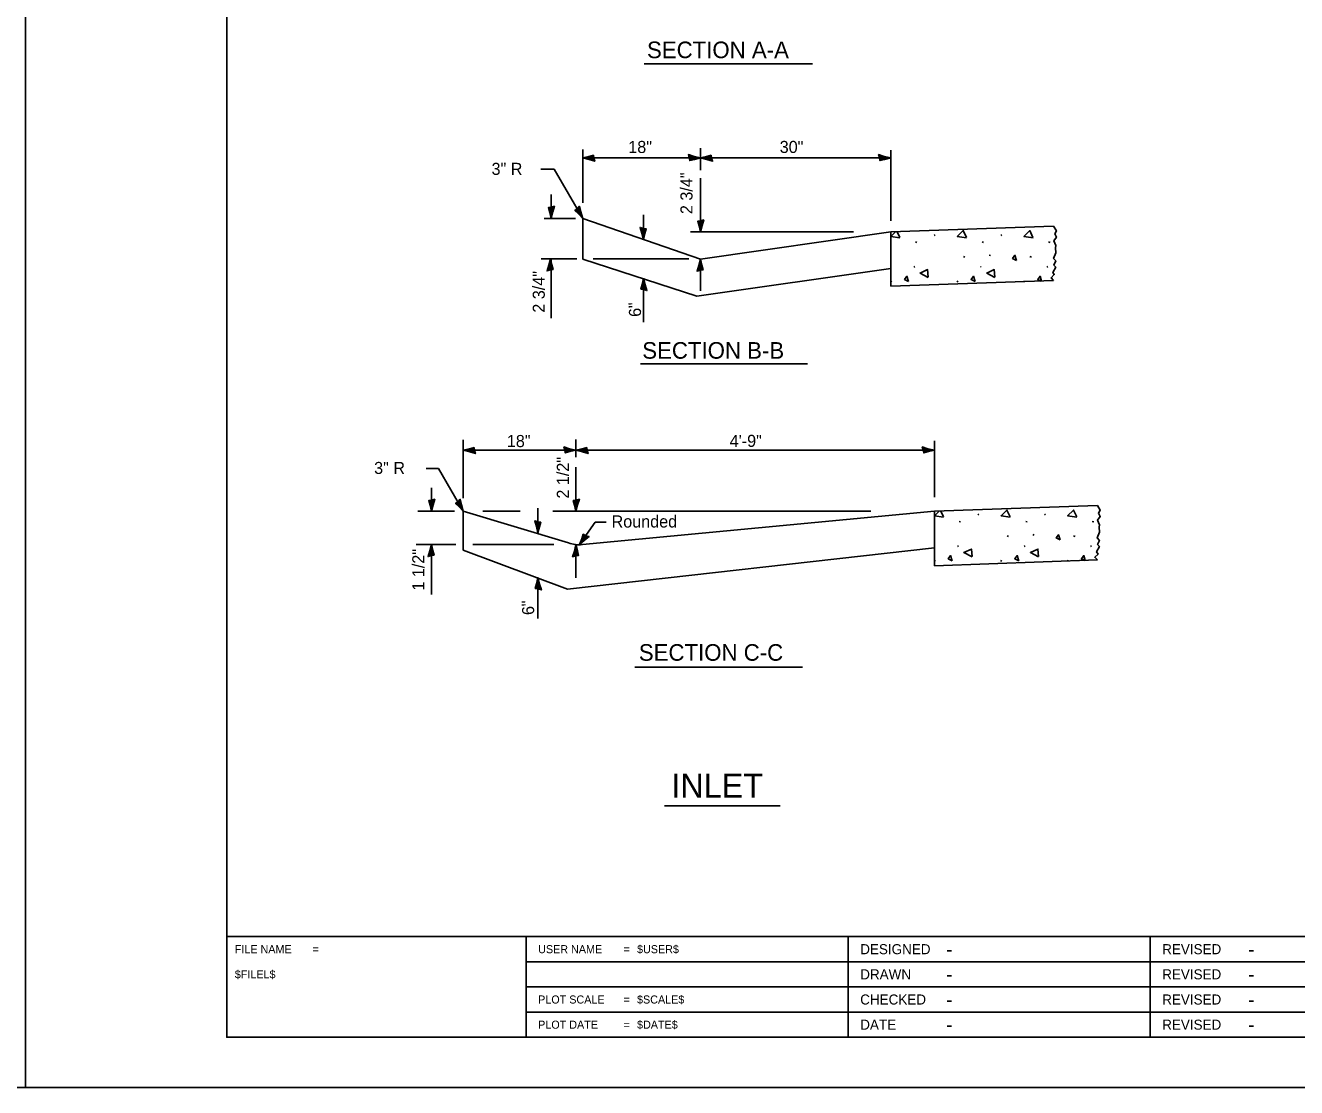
# Model space of a CAD drawing. Extents: x 1589224 to 1591264, y 1592405 to 1592845.
# Drawn here: x 1589904.2 to 1590156.8, y 1592404.7 to 1592615.8 of the extents above; entities that cross this region are included whole.
import ezdxf

# ---------------------------------------------------------------- set-up
doc = ezdxf.new("R2010")
doc.units = 0
for name, color, linetype in [('Level 20', 7, 'Continuous'), ('Level 21', 7, 'Continuous'), ('Level 22', 7, 'Continuous'), ('Level 25', 7, 'Continuous'), ('Level 29', 7, 'Continuous'), ('Sheets_50 Reference Boundary', 7, 'Continuous'), ('Sheets_General Details', 7, 'Continuous'), ('Sheets_Printer Plotting Border', 7, 'Continuous')]:
    doc.layers.add(name, color=color, linetype=linetype)

# ---------------------------------------------------------------- blocks, each defined once
blk = doc.blocks.new('CTH')
at = {"layer": 'Level 22'}
blk.add_lwpolyline([(-1.836, 0.047), (-1.774, -0.444), (-0.999, -0.231), (0, 0), (-1.066, 0.262), (-2, 0.556), (-1.836, 0.047), (-1.754, -0.277), (-0.672, 0.002), (-1.855, 0.375), (-1.68, -0.044), (-1.182, 0.014), (-1.661, 0.145)], dxfattribs=at)

msp = doc.modelspace()

# ---------------------------------------------------------------- linework, layer by layer
at = {"layer": 'Level 20'}
for p, q in [((1590014.94, 1592569.32), (1590014.94, 1592577.42)), ((1590014.94, 1592577.42), (1590038.34, 1592569.32)), ((1590076.14, 1592574.72), (1590108.52, 1592575.85)), ((1590108.52, 1592575.85), (1590076.14, 1592574.72)), ((1590108.52, 1592575.85), (1590076.14, 1592574.72)), ((1590108.52, 1592575.85), (1590076.14, 1592574.72)), ((1590038.34, 1592569.32), (1590076.14, 1592574.72)), ((1590076.14, 1592574.72), (1590076.14, 1592563.92)), ((1590014.94, 1592569.32), (1590037.63, 1592561.95)), ((1590037.63, 1592561.95), (1590076.14, 1592567.45)), ((1590108.52, 1592565.05), (1590076.14, 1592563.92)), ((1590084.82, 1592519.2), (1590117.21, 1592520.33)), ((1590084.82, 1592519.2), (1590117.21, 1592520.33)), ((1590117.21, 1592520.33), (1590084.82, 1592519.2)), ((1590117.21, 1592520.33), (1590084.82, 1592519.2)), ((1590117.21, 1592520.33), (1590084.82, 1592519.2)), ((1589991.22, 1592511.5), (1589991.22, 1592519.2)), ((1589991.22, 1592519.2), (1590012.12, 1592512.93)), ((1590014.89, 1592512.58), (1590084.82, 1592519.2)), ((1590084.82, 1592508.4), (1590084.82, 1592519.2)), ((1589991.22, 1592511.5), (1590011.91, 1592503.75)), ((1590011.91, 1592503.75), (1590084.82, 1592511.95)), ((1590117.21, 1592509.53), (1590084.82, 1592508.4))]:
    msp.add_line(p, q, dxfattribs=at)
for points in [[(1590108.52, 1592575.85), (1590109.09, 1592574.95), (1590108.73, 1592574.37), (1590109.09, 1592573.71), (1590108.58, 1592572.98), (1590108.95, 1592572.03), (1590108.87, 1592571.59), (1590108.95, 1592570.56), (1590108.51, 1592569.46), (1590108.95, 1592568.95), (1590108.58, 1592568.14), (1590108.95, 1592567.71), (1590108.36, 1592566.68), (1590108.65, 1592566.24), (1590108, 1592565.58), (1590108.52, 1592565.05)], [(1590117.21, 1592520.33), (1590117.78, 1592519.43), (1590117.41, 1592518.84), (1590117.78, 1592518.18), (1590117.27, 1592517.45), (1590117.63, 1592516.5), (1590117.56, 1592516.06), (1590117.63, 1592515.03), (1590117.19, 1592513.94), (1590117.63, 1592513.43), (1590117.27, 1592512.62), (1590117.63, 1592512.18), (1590117.05, 1592511.16), (1590117.34, 1592510.71), (1590116.68, 1592510.06), (1590117.21, 1592509.53)]]:
    msp.add_lwpolyline(points, dxfattribs=at)
msp.add_arc((1590014.22, 1592518.55), 6, 249.4574, 276.4093, dxfattribs=at)
at = {"layer": 'Level 21'}
for p, q in [((1590084.8, 1592574.01), (1590084.99, 1592574.14)), ((1590098.03, 1592574.01), (1590098.22, 1592574.14)), ((1590081.35, 1592572.61), (1590081.07, 1592572.73)), ((1590094.58, 1592572.61), (1590094.3, 1592572.73)), ((1590107.81, 1592572.61), (1590107.53, 1592572.73)), ((1590090.88, 1592569.7), (1590090.59, 1592569.83)), ((1590095.98, 1592570.02), (1590095.7, 1592570.14)), ((1590104.11, 1592569.7), (1590103.82, 1592569.83)), ((1590080.73, 1592567.74), (1590080.92, 1592567.87)), ((1590093.96, 1592567.74), (1590094.15, 1592567.87)), ((1590107.19, 1592567.74), (1590107.38, 1592567.87)), ((1590076.34, 1592564.84), (1590076.14, 1592564.93)), ((1590089.57, 1592564.84), (1590089.28, 1592564.97)), ((1590102.76, 1592564.85), (1590102.51, 1592564.97)), ((1590093.49, 1592518.49), (1590093.68, 1592518.61)), ((1590106.72, 1592518.49), (1590106.91, 1592518.61)), ((1590090.04, 1592517.08), (1590089.75, 1592517.21)), ((1590103.27, 1592517.08), (1590102.98, 1592517.21)), ((1590116.5, 1592517.08), (1590116.21, 1592517.21)), ((1590099.56, 1592514.17), (1590099.27, 1592514.3)), ((1590104.67, 1592514.49), (1590104.38, 1592514.62)), ((1590112.79, 1592514.17), (1590112.5, 1592514.3)), ((1590089.41, 1592512.22), (1590089.61, 1592512.34)), ((1590102.64, 1592512.22), (1590102.84, 1592512.34)), ((1590115.87, 1592512.22), (1590116.07, 1592512.34)), ((1590085.02, 1592509.31), (1590084.82, 1592509.4)), ((1590098.25, 1592509.31), (1590097.96, 1592509.44)), ((1590111.45, 1592509.33), (1590111.19, 1592509.44))]:
    msp.add_line(p, q, dxfattribs=at)
for points in [[(1590077.97, 1592573.58), (1590076.15, 1592573.84), (1590077.09, 1592574.76)], [(1590077.43, 1592574.77), (1590077.96, 1592573.62)], [(1590091.2, 1592573.58), (1590089.38, 1592573.84), (1590090.56, 1592574.98), (1590091.19, 1592573.62)], [(1590104.43, 1592573.58), (1590102.61, 1592573.84), (1590103.79, 1592574.98), (1590104.42, 1592573.62)], [(1590101.15, 1592569.06), (1590100.35, 1592569.45), (1590100.83, 1592570.09), (1590101.15, 1592569.06)], [(1590079.69, 1592564.9), (1590078.89, 1592565.29), (1590079.37, 1592565.92), (1590079.69, 1592564.9)], [(1590083.62, 1592565.7), (1590081.99, 1592566.56), (1590083.49, 1592567.23), (1590083.62, 1592565.73)], [(1590092.92, 1592564.9), (1590092.12, 1592565.29), (1590092.6, 1592565.92), (1590092.92, 1592564.9)], [(1590096.85, 1592565.7), (1590095.22, 1592566.56), (1590096.72, 1592567.23), (1590096.85, 1592565.73)], [(1590106.02, 1592564.96), (1590105.35, 1592565.29), (1590105.83, 1592565.92), (1590106.13, 1592564.97)], [(1590086.66, 1592518.06), (1590084.84, 1592518.31), (1590085.78, 1592519.23)], [(1590086.12, 1592519.24), (1590086.65, 1592518.09)], [(1590099.89, 1592518.06), (1590098.07, 1592518.31), (1590099.25, 1592519.46), (1590099.88, 1592518.09)], [(1590113.12, 1592518.06), (1590111.3, 1592518.31), (1590112.48, 1592519.46), (1590113.11, 1592518.09)], [(1590109.83, 1592513.54), (1590109.03, 1592513.92), (1590109.51, 1592514.56), (1590109.83, 1592513.54)], [(1590088.38, 1592509.38), (1590087.58, 1592509.76), (1590088.06, 1592510.4), (1590088.38, 1592509.38)], [(1590092.31, 1592510.17), (1590090.67, 1592511.04), (1590092.18, 1592511.71), (1590092.31, 1592510.21)], [(1590101.61, 1592509.38), (1590100.81, 1592509.76), (1590101.29, 1592510.4), (1590101.61, 1592509.38)], [(1590105.54, 1592510.17), (1590103.9, 1592511.04), (1590105.41, 1592511.71), (1590105.54, 1592510.21)], [(1590114.7, 1592509.44), (1590114.04, 1592509.76), (1590114.52, 1592510.4), (1590114.82, 1592509.44)]]:
    msp.add_lwpolyline(points, dxfattribs=at)
at = {"layer": 'Level 22'}
for p, q in [((1590014.94, 1592580.49), (1590014.94, 1592591.12)), ((1590038.34, 1592586.97), (1590038.34, 1592591.37)), ((1590076.14, 1592576.95), (1590076.14, 1592591)), ((1590014.94, 1592589.42), (1590038.34, 1592589.42)), ((1590038.34, 1592589.42), (1590076.14, 1592589.42)), ((1590006.65, 1592587.18), (1590009.3, 1592587.18)), ((1590009.3, 1592587.18), (1590014.94, 1592577.42)), ((1590038.34, 1592574.72), (1590038.34, 1592585.44)), ((1590008.66, 1592582.15), (1590008.66, 1592577.42)), ((1590007.28, 1592577.42), (1590013.51, 1592577.42)), ((1590027.03, 1592578.14), (1590027.03, 1592573.45)), ((1590036.35, 1592574.72), (1590068.75, 1592574.72)), ((1590006.67, 1592569.37), (1590013.75, 1592569.37)), ((1590008.66, 1592569.37), (1590008.66, 1592557.57)), ((1590017.05, 1592569.37), (1590036.03, 1592569.37)), ((1590038.34, 1592563.02), (1590038.34, 1592569.32)), ((1590027.03, 1592565.33), (1590027.03, 1592556.82)), ((1589991.22, 1592521.82), (1589991.22, 1592533.39)), ((1590013.61, 1592529.98), (1590013.61, 1592533.45)), ((1590084.82, 1592521.99), (1590084.82, 1592533.24)), ((1589991.22, 1592531.34), (1590013.61, 1592531.34)), ((1590013.61, 1592531.34), (1590084.82, 1592531.34)), ((1590013.61, 1592519.2), (1590013.61, 1592527.96)), ((1589983.85, 1592527.69), (1589986.32, 1592527.69)), ((1589986.32, 1592527.69), (1589991.22, 1592519.2)), ((1589984.89, 1592519.2), (1589984.89, 1592523.85)), ((1589982.15, 1592519.2), (1589989.45, 1592519.2)), ((1589995.07, 1592519.2), (1590002.49, 1592519.2)), ((1590006.06, 1592519.86), (1590006.06, 1592514.93)), ((1590008.99, 1592519.2), (1590072.22, 1592519.2)), ((1590014.28, 1592512.59), (1590017.42, 1592517.07)), ((1590017.42, 1592517.07), (1590019.59, 1592517.07)), ((1589981.82, 1592512.58), (1589989.76, 1592512.58)), ((1589984.89, 1592502.67), (1589984.89, 1592512.58)), ((1589993.08, 1592512.58), (1590009.18, 1592512.58)), ((1590013.61, 1592506.01), (1590013.61, 1592512.58)), ((1590006.06, 1592505.77), (1590006.06, 1592497.87))]:
    msp.add_line(p, q, dxfattribs=at)
for points in [[(1590017.14, 1592589.37), (1590017.07, 1592589.96), (1590016.14, 1592589.7), (1590014.94, 1592589.42), (1590016.22, 1592589.11), (1590017.34, 1592588.76), (1590017.14, 1592589.37), (1590017.04, 1592589.76), (1590015.74, 1592589.42), (1590017.16, 1592588.97), (1590016.95, 1592589.48), (1590016.36, 1592589.41), (1590016.93, 1592589.25)], [(1590036.13, 1592589.48), (1590036.21, 1592588.89), (1590037.14, 1592589.15), (1590038.34, 1592589.42), (1590037.06, 1592589.74), (1590035.94, 1592590.09), (1590036.13, 1592589.48), (1590036.23, 1592589.09), (1590037.53, 1592589.43), (1590036.11, 1592589.87), (1590036.32, 1592589.37), (1590036.92, 1592589.44), (1590036.34, 1592589.6)], [(1590040.54, 1592589.37), (1590040.47, 1592589.96), (1590039.54, 1592589.7), (1590038.34, 1592589.42), (1590039.62, 1592589.11), (1590040.74, 1592588.76), (1590040.54, 1592589.37), (1590040.44, 1592589.76), (1590039.14, 1592589.42), (1590040.56, 1592588.97), (1590040.35, 1592589.48), (1590039.76, 1592589.41), (1590040.33, 1592589.25)], [(1590073.93, 1592589.48), (1590074.01, 1592588.89), (1590074.94, 1592589.15), (1590076.14, 1592589.42), (1590074.86, 1592589.74), (1590073.74, 1592590.09), (1590073.93, 1592589.48), (1590074.03, 1592589.09), (1590075.33, 1592589.43), (1590073.91, 1592589.87), (1590074.12, 1592589.37), (1590074.72, 1592589.44), (1590074.14, 1592589.6)], [(1590008.72, 1592579.63), (1590008.13, 1592579.55), (1590008.39, 1592578.62), (1590008.66, 1592577.42), (1590008.98, 1592578.7), (1590009.33, 1592579.82), (1590008.72, 1592579.63), (1590008.33, 1592579.53), (1590008.67, 1592578.23), (1590009.11, 1592579.65), (1590008.61, 1592579.44), (1590008.68, 1592578.84), (1590008.84, 1592579.42)], [(1590013.89, 1592579.36), (1590013.41, 1592579), (1590014.1, 1592578.32), (1590014.94, 1592577.42), (1590014.57, 1592578.69), (1590014.32, 1592579.83), (1590013.89, 1592579.36), (1590013.6, 1592579.08), (1590014.54, 1592578.12), (1590014.21, 1592579.57), (1590013.88, 1592579.14), (1590014.24, 1592578.66), (1590014.09, 1592579.24)], [(1590038.39, 1592576.93), (1590037.8, 1592576.85), (1590038.06, 1592575.92), (1590038.34, 1592574.72), (1590038.65, 1592576), (1590039, 1592577.12), (1590038.39, 1592576.93), (1590038.01, 1592576.83), (1590038.34, 1592575.53), (1590038.79, 1592576.95), (1590038.28, 1592576.74), (1590038.35, 1592576.14), (1590038.51, 1592576.72)], [(1590026.97, 1592575.43), (1590027.56, 1592575.36), (1590027.31, 1592574.43), (1590027.03, 1592573.23), (1590026.71, 1592574.51), (1590026.36, 1592575.63), (1590026.97, 1592575.43), (1590027.36, 1592575.33), (1590027.03, 1592574.03), (1590026.58, 1592575.45), (1590027.08, 1592575.24), (1590027.01, 1592574.65), (1590026.85, 1592575.22)], [(1590008.48, 1592567.18), (1590009.07, 1592567.26), (1590008.82, 1592568.19), (1590008.54, 1592569.38), (1590008.23, 1592568.11), (1590007.87, 1592566.98), (1590008.48, 1592567.18), (1590008.87, 1592567.28), (1590008.54, 1592568.58), (1590008.09, 1592567.16), (1590008.59, 1592567.37), (1590008.52, 1592567.97), (1590008.37, 1592567.39)], [(1590038.28, 1592567.12), (1590038.87, 1592567.19), (1590038.61, 1592568.12), (1590038.34, 1592569.32), (1590038.02, 1592568.04), (1590037.67, 1592566.92), (1590038.28, 1592567.12), (1590038.67, 1592567.22), (1590038.34, 1592568.52), (1590037.89, 1592567.1), (1590038.39, 1592567.31), (1590038.32, 1592567.9), (1590038.16, 1592567.33)], [(1590027.09, 1592563.27), (1590026.5, 1592563.34), (1590026.75, 1592564.27), (1590027.03, 1592565.47), (1590027.34, 1592564.19), (1590027.7, 1592563.07), (1590027.09, 1592563.27), (1590026.7, 1592563.37), (1590027.03, 1592564.67), (1590027.48, 1592563.25), (1590026.98, 1592563.46), (1590027.05, 1592564.05), (1590027.2, 1592563.48)], [(1589993.43, 1592531.28), (1589993.35, 1592531.87), (1589992.42, 1592531.62), (1589991.22, 1592531.34), (1589992.5, 1592531.02), (1589993.62, 1592530.67), (1589993.43, 1592531.28), (1589993.33, 1592531.67), (1589992.03, 1592531.34), (1589993.45, 1592530.89), (1589993.24, 1592531.39), (1589992.64, 1592531.32), (1589993.22, 1592531.16)], [(1590011.41, 1592531.39), (1590011.48, 1592530.81), (1590012.41, 1592531.06), (1590013.61, 1592531.34), (1590012.33, 1592531.65), (1590011.21, 1592532.01), (1590011.41, 1592531.39), (1590011.5, 1592531.01), (1590012.8, 1592531.34), (1590011.38, 1592531.79), (1590011.59, 1592531.29), (1590012.19, 1592531.35), (1590011.62, 1592531.51)], [(1590015.81, 1592531.28), (1590015.74, 1592531.87), (1590014.81, 1592531.62), (1590013.61, 1592531.34), (1590014.89, 1592531.02), (1590016.01, 1592530.67), (1590015.81, 1592531.28), (1590015.71, 1592531.67), (1590014.42, 1592531.34), (1590015.84, 1592530.89), (1590015.63, 1592531.39), (1590015.03, 1592531.32), (1590015.6, 1592531.16)], [(1590082.62, 1592531.39), (1590082.7, 1592530.81), (1590083.63, 1592531.06), (1590084.82, 1592531.34), (1590083.55, 1592531.65), (1590082.42, 1592532.01), (1590082.62, 1592531.39), (1590082.72, 1592531.01), (1590084.02, 1592531.34), (1590082.6, 1592531.79), (1590082.81, 1592531.29), (1590083.41, 1592531.35), (1590082.83, 1592531.51)], [(1589984.94, 1592521.4), (1589984.36, 1592521.33), (1589984.61, 1592520.4), (1589984.89, 1592519.2), (1589985.2, 1592520.48), (1589985.56, 1592521.6), (1589984.94, 1592521.4), (1589984.56, 1592521.3), (1589984.89, 1592520), (1589985.34, 1592521.42), (1589984.84, 1592521.21), (1589984.91, 1592520.61), (1589985.06, 1592521.19)], [(1589990.17, 1592521.13), (1589989.7, 1592520.77), (1589990.39, 1592520.1), (1589991.22, 1592519.2), (1589990.86, 1592520.46), (1589990.6, 1592521.61), (1589990.17, 1592521.13), (1589989.88, 1592520.85), (1589990.82, 1592519.9), (1589990.5, 1592521.35), (1589990.17, 1592520.92), (1589990.53, 1592520.43), (1589990.38, 1592521.01)], [(1590013.67, 1592521.4), (1590013.08, 1592521.33), (1590013.33, 1592520.4), (1590013.61, 1592519.2), (1590013.92, 1592520.48), (1590014.28, 1592521.6), (1590013.67, 1592521.4), (1590013.28, 1592521.3), (1590013.61, 1592520), (1590014.06, 1592521.42), (1590013.56, 1592521.21), (1590013.63, 1592520.61), (1590013.78, 1592521.19)], [(1590006.01, 1592517.11), (1590006.6, 1592517.04), (1590006.34, 1592516.11), (1590006.06, 1592514.91), (1590005.75, 1592516.19), (1590005.4, 1592517.31), (1590006.01, 1592517.11), (1590006.4, 1592517.01), (1590006.06, 1592515.71), (1590005.61, 1592517.13), (1590006.12, 1592516.92), (1590006.05, 1592516.32), (1590005.89, 1592516.9)], [(1589984.83, 1592510.39), (1589985.42, 1592510.47), (1589985.17, 1592511.4), (1589984.89, 1592512.6), (1589984.57, 1592511.32), (1589984.22, 1592510.2), (1589984.83, 1592510.39), (1589985.22, 1592510.49), (1589984.89, 1592511.79), (1589984.44, 1592510.37), (1589984.94, 1592510.58), (1589984.87, 1592511.18), (1589984.71, 1592510.6)], [(1590013.55, 1592510.38), (1590014.14, 1592510.45), (1590013.89, 1592511.38), (1590013.61, 1592512.58), (1590013.29, 1592511.3), (1590012.94, 1592510.18), (1590013.55, 1592510.38), (1590013.94, 1592510.47), (1590013.61, 1592511.77), (1590013.16, 1592510.35), (1590013.66, 1592510.56), (1590013.59, 1592511.16), (1590013.44, 1592510.59)], [(1590006.12, 1592503.79), (1590005.53, 1592503.86), (1590005.79, 1592504.79), (1590006.06, 1592505.99), (1590006.38, 1592504.71), (1590006.73, 1592503.59), (1590006.12, 1592503.79), (1590005.73, 1592503.88), (1590006.07, 1592505.18), (1590006.51, 1592503.76), (1590006.01, 1592503.97), (1590006.08, 1592504.57), (1590006.24, 1592504)]]:
    msp.add_lwpolyline(points, dxfattribs=at)
at = {"layer": 'Level 29'}
for p, q in [((1590027.16, 1592608.15), (1590060.6, 1592608.15)), ((1590026.46, 1592548.51), (1590059.63, 1592548.51)), ((1590025.27, 1592488.24), (1590058.6, 1592488.24)), ((1590031.2, 1592460.66), (1590054.16, 1592460.66))]:
    msp.add_line(p, q, dxfattribs=at)
at = {"layer": 'Sheets_50 Reference Boundary'}
msp.add_lwpolyline([(1589944.21, 1592834.67), (1590574.21, 1592834.67), (1590574.21, 1592434.68), (1589944.21, 1592434.68)], close=True, dxfattribs=at)
at = {"layer": 'Sheets_General Details'}
for p, q in [((1589904.21, 1592404.68), (1589904.21, 1592844.68)), ((1589904.21, 1592844.68), (1589904.21, 1592404.68)), ((1589944.21, 1592434.68), (1590574.21, 1592434.68)), ((1590003.69, 1592434.68), (1590003.69, 1592414.68)), ((1590067.69, 1592434.68), (1590067.69, 1592414.68)), ((1590127.69, 1592434.68), (1590127.69, 1592414.68)), ((1590003.69, 1592429.68), (1590187.69, 1592429.68)), ((1590003.69, 1592424.68), (1590187.69, 1592424.68)), ((1590003.69, 1592419.68), (1590187.69, 1592419.68)), ((1589904.21, 1592404.68), (1589224.21, 1592404.68)), ((1590584.21, 1592404.68), (1589904.21, 1592404.68))]:
    msp.add_line(p, q, dxfattribs=at)
msp.add_lwpolyline([(1589944.21, 1592834.68), (1590574.21, 1592834.68), (1590574.21, 1592414.68), (1589944.21, 1592414.68)], close=True, dxfattribs=at)
at = {"layer": 'Sheets_Printer Plotting Border'}
for points in [[(1589224.21, 1592404.68), (1589904.21, 1592404.68), (1589904.21, 1592844.68), (1589224.21, 1592844.68)], [(1589904.21, 1592404.68), (1590584.21, 1592404.68), (1590584.21, 1592844.68), (1589904.21, 1592844.68)]]:
    msp.add_lwpolyline(points, close=True, dxfattribs=at)

# ---------------------------------------------------------------- block references
at = {"layer": 'Level 22', "xscale": 1.1999999999999997, "yscale": 1.2, "rotation": -125.10109412488242}
msp.add_blockref('CTH', (1590014.28, 1592512.59), dxfattribs=at)

# ---------------------------------------------------------------- texts
at = {"layer": 'Level 25'}
for s, p in [('18"', (1590024, 1592590.42)), ('30"', (1590054.09, 1592590.42)), ('18"', (1589999.87, 1592531.97)), ('4\'-9"', (1590044.15, 1592532))]:
    msp.add_text(s, height=2.4, dxfattribs=at).set_placement(p)
for s, rotation, p in [('2 3/4"', 90, (1590036.76, 1592578.27)), ('2 3/4"', 90, (1590007.41, 1592558.68)), ('6"', 93.116, (1590026.58, 1592557.9)), ('2 1/2"', 90, (1590012.2, 1592521.73)), ('1 1/2"', 90, (1589983.48, 1592503.44)), ('6"', 93.116, (1590005.34, 1592498.65))]:
    msp.add_text(s, height=2.4, rotation=rotation, dxfattribs=at).set_placement(p)
at = {"layer": 'Level 29'}
for s, height, p in [('SECTION A-A', 3.3, (1590027.72, 1592609.26)), ('3" R', 2.4, (1589996.83, 1592586.06)), ('SECTION B-B', 3.3, (1590026.78, 1592549.53)), ('3" R', 2.4, (1589973.5, 1592526.62)), ('Rounded', 2.4, (1590020.68, 1592515.98)), ('SECTION C-C', 3.3, (1590026.1, 1592489.5)), ('INLET', 4.8, (1590032.57, 1592462.26))]:
    msp.add_text(s, height=height, dxfattribs=at).set_placement(p)
at = {"layer": 'Sheets_General Details'}
for s, p in [('FILE NAME', (1589945.81, 1592431.38)), ('=', (1589961.25, 1592431.38)), ('USER NAME', (1590006.09, 1592431.38)), ('=', (1590023.05, 1592431.38)), ('$USER$', (1590025.74, 1592431.38)), ('$FILEL$', (1589945.81, 1592426.38)), ('PLOT SCALE', (1590006.09, 1592421.38)), ('=', (1590023.05, 1592421.38)), ('$SCALE$', (1590025.74, 1592421.38)), ('PLOT DATE', (1590006.09, 1592416.38)), ('=', (1590023.05, 1592416.38)), ('$DATE$', (1590025.74, 1592416.38))]:
    msp.add_text(s, height=1.6, rotation=360, dxfattribs=at).set_placement(p)
for s, height, p in [('DESIGNED', 2, (1590070.09, 1592431.18)), ('-', 2.8, (1590087.17, 1592430.78)), ('REVISED', 2, (1590130.09, 1592431.18)), ('-', 2.8, (1590147.17, 1592430.78)), ('DRAWN', 2, (1590070.09, 1592426.18)), ('-', 2.8, (1590087.17, 1592425.78)), ('REVISED', 2, (1590130.09, 1592426.18)), ('-', 2.8, (1590147.17, 1592425.78)), ('CHECKED', 2, (1590070.09, 1592421.18)), ('-', 2.8, (1590087.17, 1592420.78)), ('REVISED', 2, (1590130.09, 1592421.18)), ('-', 2.8, (1590147.17, 1592420.78)), ('DATE', 2, (1590070.09, 1592416.18)), ('-', 2.8, (1590087.17, 1592415.78)), ('REVISED', 2, (1590130.09, 1592416.18)), ('-', 2.8, (1590147.17, 1592415.78))]:
    msp.add_text(s, height=height, dxfattribs=at).set_placement(p)

doc.saveas('drawing.dxf')
